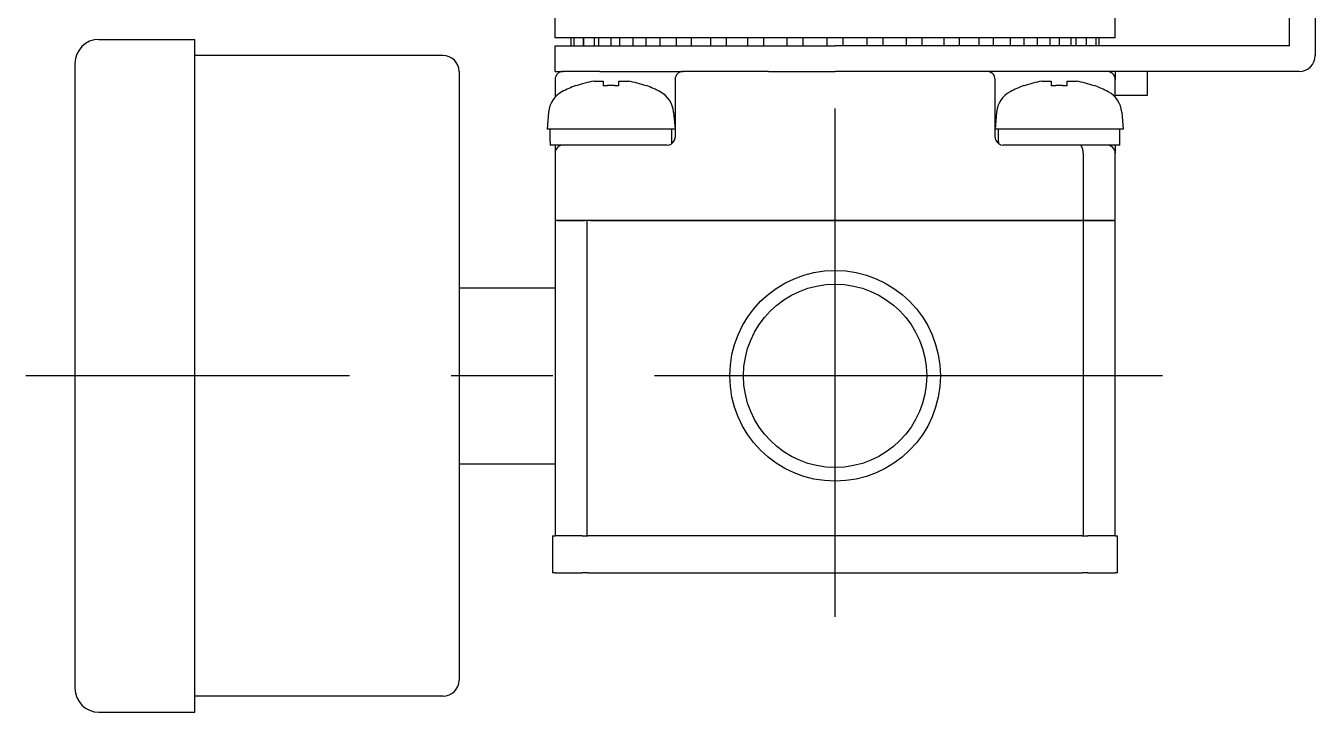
# Model space of a CAD drawing. Extents: x 257 to 467, y 148 to 350.
# Drawn here: x 385.5 to 466, y 185.9 to 228.7 of the extents above; entities that cross this region are included whole.
import ezdxf

# ---------------------------------------------------------------- set-up
doc = ezdxf.new("R2010")
doc.units = 0
doc.linetypes.add('CENTER', pattern=[50.8, 31.75, -6.35, 6.35, -6.35])
doc.layers.get('0').update_dxf_attribs({"linetype": 'CONTINUOUS'})
doc.layers.add('CENTER', color=1, linetype='CENTER')

msp = doc.modelspace()

# ---------------------------------------------------------------- linework, layer by layer
at = {"color": 7, "linetype": 'CONTINUOUS'}
for p, q in [((464.446, 227.477), (464.446, 246.877)), ((466.046, 246.877), (466.046, 226.877)), ((418.546, 227.977), (418.546, 232.477)), ((453.546, 227.977), (453.546, 232.477)), ((390.046, 227.877), (396.046, 227.877)), ((396.046, 185.877), (396.046, 227.877)), ((453.546, 227.977), (418.546, 227.977)), ((418.546, 225.877), (418.546, 227.477)), ((418.546, 227.477), (436.046, 227.477)), ((419.546, 227.477), (419.546, 227.977)), ((419.743, 227.477), (419.743, 227.977)), ((420.329, 227.977), (420.329, 227.477)), ((420.33, 227.477), (420.33, 227.977)), ((420.991, 227.977), (420.991, 227.477)), ((421.29, 227.477), (421.29, 227.977)), ((422.024, 227.977), (422.024, 227.477)), ((422.602, 227.477), (422.602, 227.977)), ((423.402, 227.977), (423.402, 227.477)), ((424.233, 227.477), (424.233, 227.977)), ((425.092, 227.977), (425.092, 227.477)), ((426.142, 227.477), (426.142, 227.977)), ((427.051, 227.977), (427.051, 227.477)), ((428.283, 227.477), (428.283, 227.977)), ((429.232, 227.977), (429.232, 227.477)), ((430.602, 227.477), (430.602, 227.977)), ((431.58, 227.977), (431.58, 227.477)), ((433.043, 227.477), (433.043, 227.977)), ((434.038, 227.977), (434.038, 227.477)), ((435.546, 227.477), (435.546, 227.977)), ((464.446, 227.477), (436.046, 227.477)), ((436.546, 227.477), (436.546, 227.977)), ((438.054, 227.477), (438.054, 227.977)), ((439.049, 227.477), (439.049, 227.977)), ((440.513, 227.477), (440.513, 227.977)), ((441.491, 227.477), (441.491, 227.977)), ((442.861, 227.477), (442.861, 227.977)), ((443.81, 227.477), (443.81, 227.977)), ((445.042, 227.477), (445.042, 227.977)), ((445.951, 227.477), (445.951, 227.977)), ((447.001, 227.477), (447.001, 227.977)), ((447.86, 227.477), (447.86, 227.977)), ((448.691, 227.477), (448.691, 227.977)), ((449.491, 227.477), (449.491, 227.977)), ((450.069, 227.477), (450.069, 227.977)), ((450.803, 227.477), (450.803, 227.977)), ((451.101, 227.477), (451.101, 227.977)), ((451.763, 227.477), (451.763, 227.977)), ((451.764, 227.477), (451.764, 227.977)), ((452.349, 227.477), (452.349, 227.977)), ((452.546, 227.477), (452.546, 227.977)), ((411.546, 226.877), (396.046, 226.877)), ((388.546, 226.377), (388.546, 187.377)), ((412.546, 225.877), (412.546, 187.877)), ((418.546, 225.877), (419.046, 225.877)), ((421.35, 225.877), (419.046, 225.877)), ((421.35, 225.877), (426.546, 225.877)), ((431.893, 225.877), (426.546, 225.877)), ((431.893, 225.877), (436.046, 225.877)), ((465.046, 225.877), (436.046, 225.877)), ((453.546, 225.877), (453.546, 225.377)), ((455.546, 225.877), (455.546, 224.377)), ((418.546, 225.377), (418.546, 224.27)), ((419.846, 224.994), (419.86, 224.978)), ((420.966, 225.268), (421.551, 225.268)), ((421.551, 225.268), (421.551, 224.978)), ((422.541, 224.978), (422.541, 225.268)), ((422.541, 225.268), (423.126, 225.268)), ((424.233, 224.978), (424.246, 224.994)), ((426.046, 225.377), (426.046, 221.777)), ((446.046, 221.777), (446.046, 225.377)), ((447.846, 224.994), (447.86, 224.978)), ((448.966, 225.268), (449.551, 225.268)), ((449.551, 225.268), (449.551, 224.978)), ((450.541, 224.978), (450.541, 225.268)), ((450.541, 225.268), (451.126, 225.268)), ((452.233, 224.978), (452.246, 224.994)), ((453.546, 224.27), (453.546, 225.377)), ((455.546, 224.377), (453.546, 224.377)), ((418.139, 223.336), (418.046, 222.277)), ((425.954, 223.336), (426.046, 222.277)), ((446.139, 223.336), (446.046, 222.277)), ((453.954, 223.336), (454.046, 222.277)), ((426.046, 222.277), (418.046, 222.277)), ((418.246, 221.482), (418.246, 222.277)), ((425.846, 221.377), (425.846, 222.277)), ((454.046, 222.277), (446.046, 222.277)), ((446.246, 221.482), (446.246, 222.277)), ((453.846, 221.277), (453.846, 222.277)), ((424.379, 221.277), (418.247, 221.277)), ((418.546, 221.277), (418.546, 220.777)), ((418.546, 220.777), (418.546, 216.577)), ((425.546, 221.277), (424.379, 221.277)), ((447.714, 221.277), (446.546, 221.277)), ((453.846, 221.277), (447.714, 221.277)), ((451.546, 220.777), (451.546, 216.577)), ((453.546, 221.277), (453.546, 220.777)), ((453.546, 216.577), (453.546, 220.777)), ((418.546, 216.577), (418.546, 196.877)), ((420.546, 216.577), (418.546, 216.577)), ((418.693, 216.577), (420.4, 216.577)), ((420.546, 196.877), (420.546, 216.577)), ((451.546, 216.577), (420.546, 216.577)), ((420.754, 216.577), (451.546, 216.577)), ((451.546, 216.577), (451.546, 196.877)), ((451.546, 216.577), (453.546, 216.577)), ((453.546, 216.577), (451.546, 216.577)), ((453.546, 196.877), (453.546, 216.577)), ((412.546, 212.377), (418.546, 212.377)), ((412.546, 201.377), (418.546, 201.377)), ((418.396, 196.877), (418.396, 194.577)), ((418.396, 196.877), (418.543, 196.877)), ((420.25, 196.877), (418.543, 196.877)), ((420.25, 196.877), (420.604, 196.877)), ((451.489, 196.877), (420.604, 196.877)), ((451.489, 196.877), (451.843, 196.877)), ((453.55, 196.877), (451.843, 196.877)), ((453.55, 196.877), (453.696, 196.877)), ((453.696, 194.577), (453.696, 196.877)), ((418.543, 194.577), (418.396, 194.577)), ((418.543, 194.577), (420.25, 194.577)), ((420.604, 194.577), (420.25, 194.577)), ((420.604, 194.577), (451.489, 194.577)), ((451.843, 194.577), (451.489, 194.577)), ((451.843, 194.577), (453.55, 194.577)), ((453.696, 194.577), (453.55, 194.577)), ((411.546, 186.877), (396.046, 186.877)), ((390.046, 185.877), (396.046, 185.877))]:
    msp.add_line(p, q, dxfattribs=at)
for points in [[(422.541, 224.978, 0), (422.534, 224.979, 0), (422.526, 224.979, 0), (422.518, 224.98, 0), (422.511, 224.98, 0), (422.503, 224.981, 0), (422.495, 224.981, 0), (422.487, 224.981, 0), (422.48, 224.982, 0), (422.472, 224.982, 0), (422.464, 224.983, 0), (422.457, 224.983, 0), (422.449, 224.983, 0), (422.441, 224.984, 0), (422.433, 224.984, 0), (422.426, 224.985, 0), (422.418, 224.985, 0), (422.41, 224.985, 0), (422.402, 224.986, 0), (422.395, 224.986, 0), (422.387, 224.986, 0), (422.379, 224.987, 0), (422.371, 224.987, 0), (422.364, 224.987, 0), (422.356, 224.988, 0), (422.348, 224.988, 0), (422.341, 224.988, 0), (422.333, 224.988, 0), (422.325, 224.989, 0), (422.317, 224.989, 0), (422.31, 224.989, 0), (422.302, 224.989, 0), (422.294, 224.99, 0), (422.286, 224.99, 0), (422.279, 224.99, 0), (422.271, 224.99, 0), (422.263, 224.991, 0), (422.255, 224.991, 0), (422.248, 224.991, 0), (422.24, 224.991, 0), (422.232, 224.991, 0), (422.225, 224.992, 0), (422.217, 224.992, 0), (422.209, 224.992, 0), (422.201, 224.992, 0), (422.194, 224.992, 0), (422.186, 224.992, 0), (422.178, 224.992, 0), (422.17, 224.993, 0), (422.163, 224.993, 0), (422.155, 224.993, 0), (422.147, 224.993, 0), (422.139, 224.993, 0), (422.132, 224.993, 0), (422.124, 224.993, 0), (422.116, 224.993, 0), (422.108, 224.993, 0), (422.101, 224.993, 0), (422.093, 224.993, 0), (422.085, 224.993, 0), (422.077, 224.993, 0), (422.07, 224.993, 0), (422.062, 224.994, 0), (422.054, 224.994, 0), (422.046, 224.994, 0), (422.039, 224.994, 0), (422.031, 224.994, 0), (422.023, 224.993, 0), (422.015, 224.993, 0), (422.008, 224.993, 0), (422, 224.993, 0), (421.992, 224.993, 0), (421.984, 224.993, 0), (421.977, 224.993, 0), (421.969, 224.993, 0), (421.961, 224.993, 0), (421.954, 224.993, 0), (421.946, 224.993, 0), (421.938, 224.993, 0), (421.93, 224.993, 0), (421.923, 224.993, 0), (421.915, 224.992, 0), (421.907, 224.992, 0), (421.899, 224.992, 0), (421.892, 224.992, 0), (421.884, 224.992, 0), (421.876, 224.992, 0), (421.868, 224.992, 0), (421.861, 224.991, 0), (421.853, 224.991, 0), (421.845, 224.991, 0), (421.837, 224.991, 0), (421.83, 224.991, 0), (421.822, 224.99, 0), (421.814, 224.99, 0), (421.806, 224.99, 0), (421.799, 224.99, 0), (421.791, 224.989, 0), (421.783, 224.989, 0), (421.776, 224.989, 0), (421.768, 224.989, 0), (421.76, 224.988, 0), (421.752, 224.988, 0), (421.745, 224.988, 0), (421.737, 224.988, 0), (421.729, 224.987, 0), (421.721, 224.987, 0), (421.714, 224.987, 0), (421.706, 224.986, 0), (421.698, 224.986, 0), (421.69, 224.986, 0), (421.683, 224.985, 0), (421.675, 224.985, 0), (421.667, 224.985, 0), (421.66, 224.984, 0), (421.652, 224.984, 0), (421.644, 224.983, 0), (421.636, 224.983, 0), (421.629, 224.983, 0), (421.621, 224.982, 0), (421.613, 224.982, 0), (421.605, 224.981, 0), (421.598, 224.981, 0), (421.59, 224.981, 0), (421.582, 224.98, 0), (421.575, 224.98, 0), (421.567, 224.979, 0), (421.559, 224.979, 0), (421.551, 224.978, 0)], [(450.541, 224.978, 0), (450.534, 224.979, 0), (450.526, 224.979, 0), (450.518, 224.98, 0), (450.511, 224.98, 0), (450.503, 224.981, 0), (450.495, 224.981, 0), (450.487, 224.981, 0), (450.48, 224.982, 0), (450.472, 224.982, 0), (450.464, 224.983, 0), (450.457, 224.983, 0), (450.449, 224.983, 0), (450.441, 224.984, 0), (450.433, 224.984, 0), (450.426, 224.985, 0), (450.418, 224.985, 0), (450.41, 224.985, 0), (450.402, 224.986, 0), (450.395, 224.986, 0), (450.387, 224.986, 0), (450.379, 224.987, 0), (450.371, 224.987, 0), (450.364, 224.987, 0), (450.356, 224.988, 0), (450.348, 224.988, 0), (450.341, 224.988, 0), (450.333, 224.988, 0), (450.325, 224.989, 0), (450.317, 224.989, 0), (450.31, 224.989, 0), (450.302, 224.989, 0), (450.294, 224.99, 0), (450.286, 224.99, 0), (450.279, 224.99, 0), (450.271, 224.99, 0), (450.263, 224.991, 0), (450.255, 224.991, 0), (450.248, 224.991, 0), (450.24, 224.991, 0), (450.232, 224.991, 0), (450.225, 224.992, 0), (450.217, 224.992, 0), (450.209, 224.992, 0), (450.201, 224.992, 0), (450.194, 224.992, 0), (450.186, 224.992, 0), (450.178, 224.992, 0), (450.17, 224.993, 0), (450.163, 224.993, 0), (450.155, 224.993, 0), (450.147, 224.993, 0), (450.139, 224.993, 0), (450.132, 224.993, 0), (450.124, 224.993, 0), (450.116, 224.993, 0), (450.108, 224.993, 0), (450.101, 224.993, 0), (450.093, 224.993, 0), (450.085, 224.993, 0), (450.077, 224.993, 0), (450.07, 224.993, 0), (450.062, 224.994, 0), (450.054, 224.994, 0), (450.046, 224.994, 0), (450.039, 224.994, 0), (450.031, 224.994, 0), (450.023, 224.993, 0), (450.015, 224.993, 0), (450.008, 224.993, 0), (450, 224.993, 0), (449.992, 224.993, 0), (449.984, 224.993, 0), (449.977, 224.993, 0), (449.969, 224.993, 0), (449.961, 224.993, 0), (449.954, 224.993, 0), (449.946, 224.993, 0), (449.938, 224.993, 0), (449.93, 224.993, 0), (449.923, 224.993, 0), (449.915, 224.992, 0), (449.907, 224.992, 0), (449.899, 224.992, 0), (449.892, 224.992, 0), (449.884, 224.992, 0), (449.876, 224.992, 0), (449.868, 224.992, 0), (449.861, 224.991, 0), (449.853, 224.991, 0), (449.845, 224.991, 0), (449.837, 224.991, 0), (449.83, 224.991, 0), (449.822, 224.99, 0), (449.814, 224.99, 0), (449.806, 224.99, 0), (449.799, 224.99, 0), (449.791, 224.989, 0), (449.783, 224.989, 0), (449.776, 224.989, 0), (449.768, 224.989, 0), (449.76, 224.988, 0), (449.752, 224.988, 0), (449.745, 224.988, 0), (449.737, 224.988, 0), (449.729, 224.987, 0), (449.721, 224.987, 0), (449.714, 224.987, 0), (449.706, 224.986, 0), (449.698, 224.986, 0), (449.69, 224.986, 0), (449.683, 224.985, 0), (449.675, 224.985, 0), (449.667, 224.985, 0), (449.66, 224.984, 0), (449.652, 224.984, 0), (449.644, 224.983, 0), (449.636, 224.983, 0), (449.629, 224.983, 0), (449.621, 224.982, 0), (449.613, 224.982, 0), (449.605, 224.981, 0), (449.598, 224.981, 0), (449.59, 224.981, 0), (449.582, 224.98, 0), (449.575, 224.98, 0), (449.567, 224.979, 0), (449.559, 224.979, 0), (449.551, 224.978, 0)], [(418.246, 221.482, 0), (418.246, 221.481, 0), (418.246, 221.479, 0), (418.246, 221.478, 0), (418.246, 221.476, 0), (418.246, 221.474, 0), (418.246, 221.473, 0), (418.246, 221.471, 0), (418.246, 221.47, 0), (418.246, 221.468, 0), (418.246, 221.466, 0), (418.246, 221.465, 0), (418.246, 221.463, 0), (418.246, 221.462, 0), (418.246, 221.46, 0), (418.246, 221.458, 0), (418.246, 221.457, 0), (418.246, 221.455, 0), (418.246, 221.454, 0), (418.246, 221.452, 0), (418.246, 221.45, 0), (418.246, 221.449, 0), (418.246, 221.447, 0), (418.246, 221.445, 0), (418.246, 221.444, 0), (418.246, 221.442, 0), (418.246, 221.441, 0), (418.246, 221.439, 0), (418.246, 221.437, 0), (418.246, 221.436, 0), (418.246, 221.434, 0), (418.246, 221.433, 0), (418.246, 221.431, 0), (418.246, 221.429, 0), (418.246, 221.428, 0), (418.246, 221.426, 0), (418.246, 221.425, 0), (418.247, 221.423, 0), (418.247, 221.421, 0), (418.247, 221.42, 0), (418.247, 221.418, 0), (418.247, 221.417, 0), (418.247, 221.415, 0), (418.247, 221.413, 0), (418.247, 221.412, 0), (418.247, 221.41, 0), (418.247, 221.409, 0), (418.247, 221.407, 0), (418.247, 221.405, 0), (418.247, 221.404, 0), (418.247, 221.402, 0), (418.247, 221.401, 0), (418.247, 221.399, 0), (418.247, 221.397, 0), (418.247, 221.396, 0), (418.247, 221.394, 0), (418.247, 221.393, 0), (418.247, 221.391, 0), (418.247, 221.389, 0), (418.247, 221.388, 0), (418.247, 221.386, 0), (418.247, 221.385, 0), (418.247, 221.383, 0), (418.247, 221.381, 0), (418.247, 221.38, 0), (418.247, 221.378, 0), (418.247, 221.377, 0), (418.247, 221.375, 0), (418.247, 221.373, 0), (418.247, 221.372, 0), (418.247, 221.37, 0), (418.247, 221.368, 0), (418.247, 221.367, 0), (418.247, 221.365, 0), (418.247, 221.364, 0), (418.247, 221.362, 0), (418.247, 221.36, 0), (418.247, 221.359, 0), (418.247, 221.357, 0), (418.247, 221.356, 0), (418.247, 221.354, 0), (418.247, 221.352, 0), (418.247, 221.351, 0), (418.247, 221.349, 0), (418.247, 221.348, 0), (418.247, 221.346, 0), (418.247, 221.344, 0), (418.247, 221.343, 0), (418.247, 221.341, 0), (418.247, 221.34, 0), (418.247, 221.338, 0), (418.247, 221.336, 0), (418.247, 221.335, 0), (418.247, 221.333, 0), (418.247, 221.332, 0), (418.247, 221.33, 0), (418.247, 221.328, 0), (418.247, 221.327, 0), (418.247, 221.325, 0), (418.247, 221.324, 0), (418.247, 221.322, 0), (418.247, 221.32, 0), (418.247, 221.319, 0), (418.247, 221.317, 0), (418.247, 221.316, 0), (418.247, 221.314, 0), (418.247, 221.312, 0), (418.247, 221.311, 0), (418.247, 221.309, 0), (418.247, 221.308, 0), (418.247, 221.306, 0), (418.247, 221.304, 0), (418.247, 221.303, 0), (418.247, 221.301, 0), (418.247, 221.3, 0), (418.247, 221.298, 0), (418.247, 221.296, 0), (418.247, 221.295, 0), (418.247, 221.293, 0), (418.247, 221.292, 0), (418.247, 221.29, 0), (418.247, 221.288, 0), (418.247, 221.287, 0), (418.247, 221.285, 0), (418.247, 221.284, 0), (418.247, 221.282, 0), (418.247, 221.28, 0), (418.247, 221.279, 0), (418.247, 221.277, 0)], [(446.246, 221.482, 0), (446.246, 221.482, 0), (446.246, 221.481, 0), (446.246, 221.48, 0), (446.246, 221.479, 0), (446.246, 221.478, 0), (446.246, 221.477, 0), (446.246, 221.477, 0), (446.246, 221.476, 0), (446.246, 221.475, 0), (446.246, 221.474, 0), (446.246, 221.473, 0), (446.246, 221.473, 0), (446.246, 221.472, 0), (446.246, 221.471, 0), (446.246, 221.47, 0), (446.246, 221.469, 0), (446.246, 221.468, 0), (446.246, 221.468, 0), (446.246, 221.467, 0), (446.246, 221.466, 0), (446.246, 221.465, 0), (446.246, 221.464, 0), (446.246, 221.463, 0), (446.246, 221.463, 0), (446.246, 221.462, 0), (446.246, 221.461, 0), (446.246, 221.46, 0), (446.246, 221.459, 0), (446.246, 221.459, 0), (446.246, 221.458, 0), (446.246, 221.457, 0), (446.246, 221.456, 0), (446.246, 221.455, 0), (446.246, 221.454, 0), (446.246, 221.454, 0), (446.246, 221.453, 0), (446.246, 221.452, 0), (446.246, 221.451, 0), (446.246, 221.45, 0), (446.246, 221.449, 0), (446.246, 221.449, 0), (446.246, 221.448, 0), (446.246, 221.447, 0), (446.246, 221.446, 0), (446.246, 221.445, 0), (446.246, 221.445, 0), (446.246, 221.444, 0), (446.246, 221.443, 0), (446.246, 221.442, 0), (446.246, 221.441, 0), (446.246, 221.44, 0), (446.246, 221.44, 0), (446.246, 221.439, 0), (446.246, 221.438, 0), (446.246, 221.437, 0), (446.246, 221.436, 0), (446.246, 221.435, 0), (446.246, 221.435, 0), (446.246, 221.434, 0), (446.246, 221.433, 0), (446.246, 221.432, 0), (446.246, 221.431, 0), (446.246, 221.431, 0), (446.246, 221.43, 0), (446.246, 221.429, 0), (446.246, 221.428, 0), (446.246, 221.427, 0), (446.246, 221.426, 0), (446.246, 221.426, 0), (446.246, 221.425, 0), (446.247, 221.424, 0), (446.247, 221.423, 0), (446.247, 221.422, 0), (446.247, 221.421, 0), (446.247, 221.421, 0), (446.247, 221.42, 0), (446.247, 221.419, 0), (446.247, 221.418, 0), (446.247, 221.417, 0), (446.247, 221.417, 0), (446.247, 221.416, 0), (446.247, 221.415, 0), (446.247, 221.414, 0), (446.247, 221.413, 0), (446.247, 221.412, 0), (446.247, 221.412, 0), (446.247, 221.411, 0), (446.247, 221.41, 0), (446.247, 221.409, 0), (446.247, 221.408, 0), (446.247, 221.407, 0), (446.247, 221.407, 0), (446.247, 221.406, 0), (446.247, 221.405, 0), (446.247, 221.404, 0), (446.247, 221.403, 0), (446.247, 221.403, 0), (446.247, 221.402, 0), (446.247, 221.401, 0), (446.247, 221.4, 0), (446.247, 221.399, 0), (446.247, 221.398, 0), (446.247, 221.398, 0), (446.247, 221.397, 0), (446.247, 221.396, 0), (446.247, 221.395, 0), (446.247, 221.394, 0), (446.247, 221.393, 0), (446.247, 221.393, 0), (446.247, 221.392, 0), (446.247, 221.391, 0), (446.247, 221.39, 0), (446.247, 221.389, 0), (446.247, 221.389, 0), (446.247, 221.388, 0), (446.247, 221.387, 0), (446.247, 221.386, 0), (446.247, 221.385, 0), (446.247, 221.384, 0), (446.247, 221.384, 0), (446.247, 221.383, 0), (446.247, 221.382, 0), (446.247, 221.381, 0), (446.247, 221.38, 0), (446.247, 221.379, 0), (446.247, 221.379, 0), (446.247, 221.378, 0), (446.247, 221.377, 0)], [(451.546, 220.777, 0), (451.546, 220.783, 0), (451.546, 220.789, 0), (451.546, 220.796, 0), (451.546, 220.802, 0), (451.546, 220.808, 0), (451.546, 220.814, 0), (451.546, 220.82, 0), (451.545, 220.826, 0), (451.545, 220.832, 0), (451.545, 220.838, 0), (451.545, 220.844, 0), (451.544, 220.851, 0), (451.544, 220.857, 0), (451.543, 220.863, 0), (451.543, 220.869, 0), (451.542, 220.875, 0), (451.542, 220.881, 0), (451.541, 220.887, 0), (451.541, 220.893, 0), (451.54, 220.899, 0), (451.54, 220.905, 0), (451.539, 220.911, 0), (451.538, 220.916, 0), (451.538, 220.922, 0), (451.537, 220.928, 0), (451.536, 220.934, 0), (451.535, 220.94, 0), (451.534, 220.946, 0), (451.533, 220.951, 0), (451.533, 220.957, 0), (451.532, 220.963, 0), (451.531, 220.969, 0), (451.53, 220.974, 0), (451.529, 220.98, 0), (451.528, 220.985, 0), (451.527, 220.991, 0), (451.525, 220.996, 0), (451.524, 221.002, 0), (451.523, 221.007, 0), (451.522, 221.013, 0), (451.521, 221.018, 0), (451.52, 221.024, 0), (451.518, 221.029, 0), (451.517, 221.034, 0), (451.516, 221.039, 0), (451.514, 221.045, 0), (451.513, 221.05, 0), (451.512, 221.055, 0), (451.51, 221.06, 0), (451.509, 221.065, 0), (451.507, 221.07, 0), (451.506, 221.075, 0), (451.504, 221.08, 0), (451.503, 221.085, 0), (451.501, 221.09, 0), (451.499, 221.094, 0), (451.498, 221.099, 0), (451.496, 221.104, 0), (451.494, 221.108, 0), (451.493, 221.113, 0), (451.491, 221.117, 0), (451.489, 221.122, 0), (451.488, 221.126, 0), (451.486, 221.131, 0), (451.484, 221.135, 0), (451.482, 221.139, 0), (451.48, 221.143, 0), (451.478, 221.148, 0), (451.477, 221.152, 0), (451.475, 221.156, 0), (451.473, 221.16, 0), (451.471, 221.164, 0), (451.469, 221.168, 0), (451.467, 221.171, 0), (451.465, 221.175, 0), (451.463, 221.179, 0), (451.461, 221.182, 0), (451.459, 221.186, 0), (451.457, 221.189, 0), (451.454, 221.193, 0), (451.452, 221.196, 0), (451.45, 221.2, 0), (451.448, 221.203, 0), (451.446, 221.206, 0), (451.444, 221.209, 0), (451.441, 221.212, 0), (451.439, 221.215, 0), (451.437, 221.218, 0), (451.435, 221.221, 0), (451.432, 221.224, 0), (451.43, 221.226, 0), (451.428, 221.229, 0), (451.426, 221.232, 0), (451.423, 221.234, 0), (451.421, 221.237, 0), (451.419, 221.239, 0), (451.416, 221.241, 0), (451.414, 221.244, 0), (451.411, 221.246, 0), (451.409, 221.248, 0), (451.407, 221.25, 0), (451.404, 221.252, 0), (451.402, 221.254, 0), (451.399, 221.256, 0), (451.397, 221.257, 0), (451.395, 221.259, 0), (451.392, 221.261, 0), (451.39, 221.262, 0), (451.387, 221.264, 0), (451.385, 221.265, 0), (451.382, 221.266, 0), (451.38, 221.268, 0), (451.377, 221.269, 0), (451.375, 221.27, 0), (451.372, 221.271, 0), (451.37, 221.272, 0), (451.367, 221.273, 0), (451.365, 221.273, 0), (451.362, 221.274, 0), (451.36, 221.275, 0), (451.357, 221.275, 0), (451.355, 221.276, 0), (451.352, 221.276, 0), (451.349, 221.277, 0), (451.347, 221.277, 0), (451.344, 221.277, 0), (451.342, 221.277, 0), (451.339, 221.277, 0)]]:
    msp.add_polyline3d(points, dxfattribs=at)
at = {"color": 3, "linetype": 'CONTINUOUS'}
msp.add_circle((436.046, 206.877), 6.579, dxfattribs=at)
at = {"color": 7, "linetype": 'CONTINUOUS'}
msp.add_circle((436.046, 206.877), 5.723, dxfattribs=at)
for centre, radius, start, end in [((390.046, 226.377), 1.5, 90, 180), ((411.546, 225.877), 1, 0, 90), ((465.046, 226.877), 1, 270, 360), ((419.046, 225.377), 0.5, 90, 180), ((426.546, 225.377), 0.5, 90, 180), ((445.546, 225.377), 0.5, 0, 90), ((453.046, 225.377), 0.5, 0, 90), ((422.046, 218.877), 6.5, 109.78317, 118.17273), ((422.046, 218.877), 6.481, 99.59205, 109.71952), ((422.046, 218.877), 6.481, 70.28048, 80.40795), ((422.046, 218.877), 6.5, 61.82727, 70.21683), ((450.046, 218.877), 6.5, 109.78317, 118.17273), ((450.046, 218.877), 6.481, 99.59205, 109.71952), ((450.046, 218.877), 6.481, 70.28048, 80.40795), ((450.046, 218.877), 6.5, 61.82727, 70.21683), ((419.733, 223.197), 1.6, 118.17273, 175), ((424.36, 223.197), 1.6, 5, 61.82727), ((447.733, 223.197), 1.6, 118.17273, 175), ((452.36, 223.197), 1.6, 5, 61.82727), ((425.546, 221.777), 0.5, 270, 336.93608), ((425.546, 221.777), 0.5, 336.93608, 360), ((446.546, 221.777), 0.5, 180, 203.06392), ((446.546, 221.777), 0.5, 203.06392, 270), ((419.046, 220.777), 0.5, 90, 180), ((453.046, 220.777), 0.5, 0, 90), ((411.546, 187.877), 1, 270, 360), ((390.046, 187.377), 1.5, 180, 270)]:
    msp.add_arc(centre, radius, start, end, dxfattribs=at)
at = {"layer": 'CENTER', "color": 1, "linetype": 'CENTER'}
for p, q in [((436.046, 191.823), (436.046, 270.265)), ((456.501, 206.877), (385.474, 206.877))]:
    msp.add_line(p, q, dxfattribs=at)

doc.saveas('drawing.dxf')
